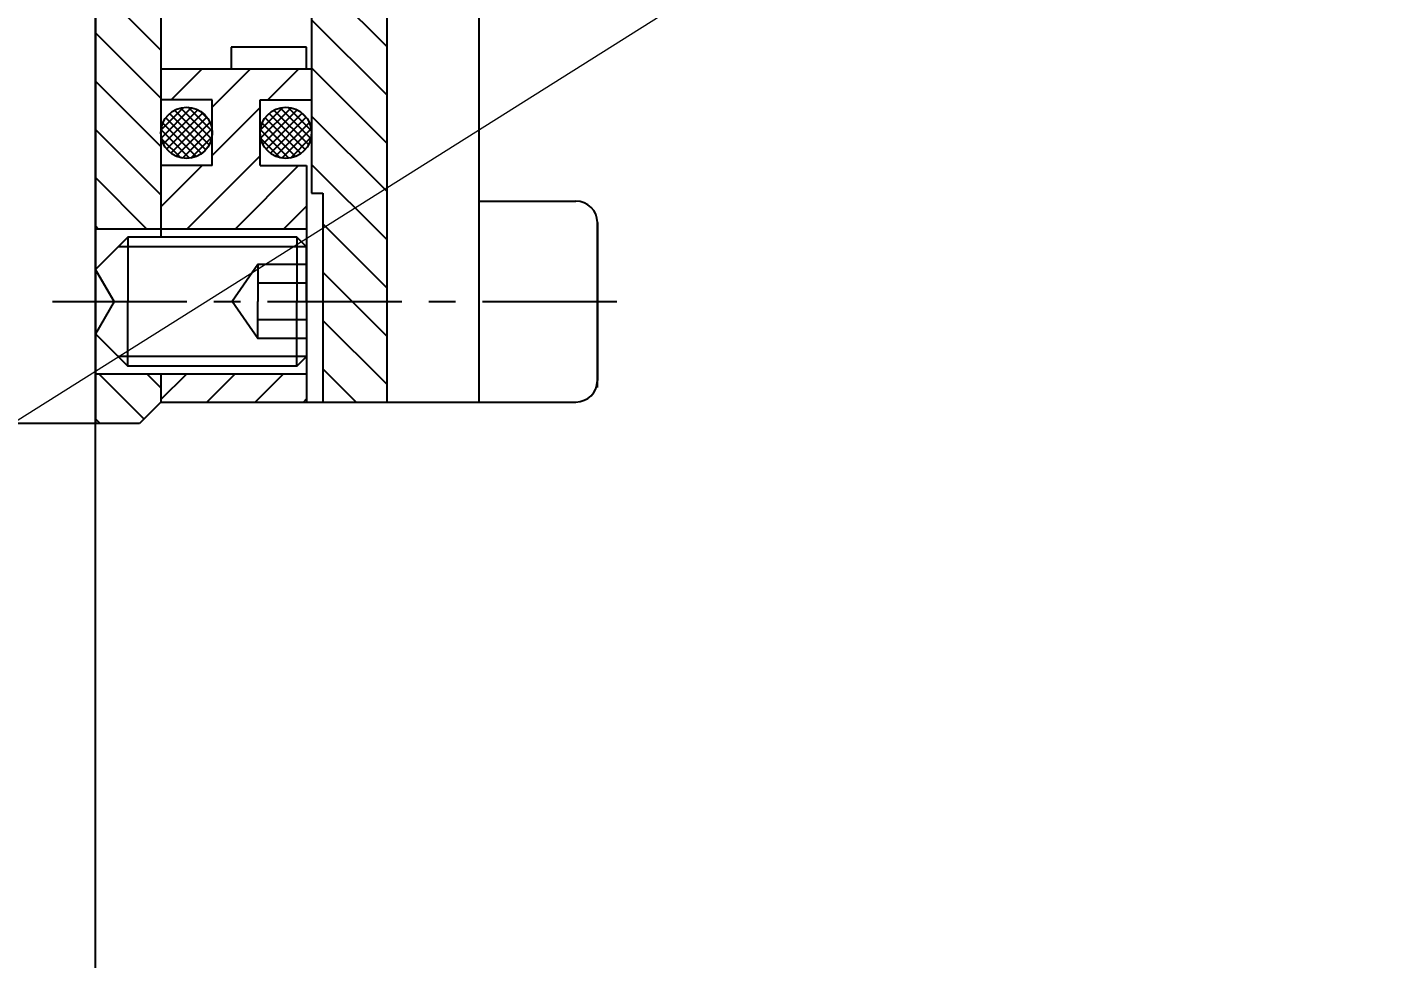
# Model space of a CAD drawing. Header units: inches. Extents: x -375 to 8535, y -477 to 12465.
# Drawn here: x 1673.5 to 1736.8, y 8046.2 to 8089.6 of the extents above; entities that cross this region are included whole.
import ezdxf

# ---------------------------------------------------------------- set-up
doc = ezdxf.new("R2010")
doc.units = ezdxf.units.IN
doc.header["$LTSCALE"] = 5
doc.linetypes.add('CENTER', pattern=[2, 1.25, -0.25, 0.25, -0.25])
for name, color, linetype in [('1轮廓实线层', 7, 'Continuous'), ('3中心线层', 1, 'CENTER'), ('5剖面线层', 2, 'Continuous')]:
    doc.layers.add(name, color=color, linetype=linetype)
doc.layers.add('图层4', color=3, linetype='Continuous', lineweight=13)
doc.styles.add('HC_TEXTSTYLE', font='isocp', dxfattribs={"width": 0.667, "bigfont": 'hzfs'})
doc.styles.add('PC_TEXTSTYLE', font='isocp.shx', dxfattribs={"width": 0.8, "bigfont": 'hzfs.shx'})
doc.dimstyles.new('TH_GBDIM', dxfattribs={"dimscale": 15, "dimtxt": 3, "dimasz": 2.5, "dimexe": 1.25, "dimexo": 0, "dimgap": 0.8, "dimtad": 1, "dimdec": 0, "dimzin": 0, "dimdsep": 46, "dimtxsty": 'PC_TEXTSTYLE', "dimcen": 2.5, "dimclrd": 256, "dimclre": 256, "dimclrt": 3, "dimadec": 0, "dimazin": 0, "dimtfac": 0.714286, "dimtdec": 0, "dimtmove": 0, "dimatfit": 3, "dimfxl": 0, "dimtzin": 0, "dimlwd": -1, "dimlwe": -1, "dimarcsym": 0})

# ---------------------------------------------------------------- blocks, each defined once
blk = doc.blocks.new('*D1726')
at = {"layer": '1轮廓实线层', "color": 3}
for p, q in [((1314.198, 8127.39), (1314.198, 8003.718)), ((1824.198, 8127.39), (1824.198, 8003.718)), ((1786.698, 8022.468), (1351.698, 8022.468))]:
    blk.add_line(p, q, dxfattribs=at)
for points in [[(1351.698, 8028.718), (1351.698, 8016.218), (1314.198, 8022.468)], [(1786.698, 8016.218), (1786.698, 8028.718), (1824.198, 8022.468)]]:
    blk.add_solid(points, dxfattribs=at)
at = {"layer": 'Defpoints', "color": 0}
for p in [(1314.198, 8127.39), (1824.198, 8127.39), (1314.198, 8022.468)]:
    blk.add_point(p, dxfattribs=at)
at = {"layer": '1轮廓实线层', "color": 3, "insert": (1431.04, 8056.968), "char_height": 45, "attachment_point": 5, "style": 'PC_TEXTSTYLE'}
blk.add_mtext('510', dxfattribs=at)
blk = doc.blocks.new('55-CD')
at = {"layer": '5剖面线层'}
h = blk.add_hatch(dxfattribs=at)
h.set_pattern_fill('ANSI31', color=256, scale=0.5, angle=90, style=0)
h.paths.add_polyline_path([(-13844.693, 2870.459), (-13844.693, 2888.971, -0.414214), (-13845.193, 2889.471), (-13845.193, 2924.091, -0.414214), (-13844.693, 2924.591), (-13844.693, 2946.261), (-13847.112, 2946.261, -0.414214), (-13848.112, 2947.261), (-13848.112, 2948.432), (-13848.112, 2949.602, -0.414214), (-13847.112, 2950.602), (-13844.693, 2950.602), (-13844.693, 2952.152), (-13849.098, 2952.152), (-13850.098, 2951.152), (-13850.098, 2950.102), (-13850.098, 2945.058), (-13850.098, 2941.13), (-13849.539, 2941.13), (-13846.974, 2941.13), (-13846.974, 2933.597), (-13846.974, 2930.09), (-13846.974, 2929.183), (-13846.974, 2927.883), (-13846.974, 2900.857), (-13847.737, 2900.094), (-13847.737, 2877.896), (-13847.737, 2876.465), (-13847.737, 2874.938), (-13847.737, 2873.411), (-13847.737, 2870.459)])
h.paths.add_polyline_path([(-13786.649, 2870.459), (-13786.649, 2873.411), (-13786.649, 2874.938), (-13786.649, 2876.465), (-13786.649, 2877.896), (-13786.649, 2900.094), (-13787.412, 2900.857), (-13787.412, 2927.883), (-13787.412, 2929.183), (-13787.412, 2930.09), (-13787.412, 2933.597), (-13787.412, 2941.13), (-13784.847, 2941.13), (-13784.288, 2941.13), (-13784.288, 2945.058), (-13784.288, 2950.102), (-13784.288, 2951.152), (-13785.288, 2952.152), (-13789.693, 2952.152), (-13789.693, 2950.602), (-13787.274, 2950.602, -0.414214), (-13786.274, 2949.602), (-13786.274, 2948.432), (-13786.274, 2947.261, -0.414214), (-13787.274, 2946.261), (-13789.693, 2946.261), (-13789.693, 2924.591, -0.414214), (-13789.193, 2924.091), (-13789.193, 2889.471, -0.414214), (-13789.693, 2888.971), (-13789.693, 2870.459)])
h.paths.add_polyline_path([(-13786.649, 2863.706), (-13789.693, 2863.706), (-13789.693, 2861.407), (-13787.649, 2861.407), (-13786.649, 2862.407)])
h.paths.add_polyline_path([(-13847.737, 2862.407), (-13846.737, 2861.407), (-13844.693, 2861.407), (-13844.693, 2863.706), (-13847.737, 2863.706)])
h = blk.add_hatch(dxfattribs=at)
h.set_pattern_fill('ANSI31', color=256, scale=0.5, angle=90, style=0)
h.set_pattern_definition([(135, (5799.4296, -2829.7719), (-1.12253202, -1.12253202), [])])
h.paths.add_polyline_path([(-13779.646, 2874.938), (-13779.646, 2872.12), (-13779.117, 2872.12), (-13779.117, 2867.082), (-13776.149, 2867.082), (-13776.149, 2881.087), (-13777.376, 2882.314), (-13777.376, 2884.573), (-13778.03, 2885.566), (-13779.646, 2885.566), (-13779.646, 2882.284), (-13785.22, 2882.284), (-13785.22, 2880.722), (-13779.646, 2880.722), (-13779.646, 2877.896), (-13779.646, 2876.465)])
h.paths.add_polyline_path([(-13779.892, 2867.084), (-13779.882, 2867.084), (-13779.882, 2867.082), (-13779.892, 2867.082)], flags=24)
h.paths.add_polyline_path([(-13779.117, 2867.082), (-13779.117, 2862.407), (-13776.149, 2862.407), (-13776.149, 2867.082)])
h = blk.add_hatch(dxfattribs=at)
h.set_pattern_fill('ANSI31', color=256, scale=0.5, style=0)
h.set_pattern_definition([(45, (5799.4296, -2829.7719), (-1.12253202, 1.12253202), [])])
h.paths.add_polyline_path([(-13786.649, 2870.459), (-13779.882, 2870.459), (-13779.882, 2873.411), (-13782.031, 2873.411), (-13782.031, 2874.938), (-13782.031, 2876.465), (-13779.646, 2876.465), (-13779.646, 2877.896), (-13779.887, 2877.896), (-13783.385, 2877.896), (-13786.649, 2877.896), (-13786.649, 2876.465), (-13784.265, 2876.465), (-13784.265, 2874.938), (-13784.265, 2873.411), (-13786.649, 2873.411)])
h.paths.add_polyline_path([(-13779.882, 2863.706), (-13786.649, 2863.706), (-13786.649, 2862.407), (-13779.882, 2862.407)])
h = blk.add_hatch(dxfattribs=at)
h.set_pattern_fill('ANSI37', color=256, scale=0.0859, angle=180, style=0)
h.set_pattern_definition([(225, (5799.42965, -2829.7719), (0.1928510002, -0.1928510002), []), (315, (5799.42965, -2829.7719), (0.1928510002, 0.1928510002), [])])
h.paths.add_polyline_path([(-13852.355, 2874.938, 1), (-13854.74, 2874.938, 1)])
h.paths.add_polyline_path([(-13850.121, 2874.938, 1), (-13847.737, 2874.938, 1)])
h.paths.add_polyline_path([(-13786.649, 2874.938, 1), (-13784.265, 2874.938, 1)])
h.paths.add_polyline_path([(-13782.031, 2874.938, 1), (-13779.646, 2874.938, 1)])
for p, q in [((-13786.649, 2900.094), (-13786.649, 2870.082)), ((-13771.857, 2893.595), (-13771.857, 2862.407)), ((-13776.149, 2890.725), (-13776.149, 2862.407)), ((-13789.693, 2888.971), (-13789.693, 2861.407)), ((-13779.646, 2880.722), (-13779.646, 2872.12)), ((-13779.887, 2878.924), (-13783.385, 2878.924)), ((-13783.385, 2878.924), (-13783.385, 2877.896)), ((-13779.887, 2877.896), (-13779.887, 2878.924)), ((-13779.646, 2877.896), (-13786.649, 2877.896)), ((-13784.265, 2876.465), (-13786.649, 2876.465)), ((-13784.265, 2873.411), (-13784.265, 2876.465)), ((-13782.031, 2873.411), (-13782.031, 2876.465)), ((-13782.031, 2876.465), (-13779.646, 2876.465)), ((-13784.265, 2873.411), (-13786.649, 2873.411)), ((-13782.031, 2873.411), (-13779.882, 2873.411)), ((-13779.882, 2873.411), (-13779.882, 2862.407)), ((-13779.646, 2872.12), (-13779.117, 2872.12)), ((-13779.117, 2872.12), (-13779.117, 2862.407)), ((-13771.857, 2871.757), (-13767.351, 2871.757)), ((-13779.882, 2870.459), (-13789.693, 2870.459)), ((-13766.351, 2870.757), (-13766.351, 2863.407)), ((-13766.351, 2863.084), (-13766.351, 2870.757)), ((-13788.827, 2867.082), (-13789.693, 2868.582)), ((-13788.827, 2867.082), (-13789.693, 2865.582)), ((-13779.882, 2863.706), (-13789.693, 2863.706)), ((-13786.649, 2863.706), (-13786.649, 2862.407)), ((-13786.649, 2862.407), (-13787.649, 2861.407)), ((-13786.649, 2862.407), (-13767.351, 2862.407)), ((-13787.649, 2861.407), (-13817.193, 2861.407))]:
    blk.add_line(p, q)
for points in [[(-13788.193, 2870.082), (-13789.693, 2868.582), (-13789.693, 2867.082)], [(-13780.332, 2870.082), (-13788.193, 2870.082), (-13788.193, 2867.082)], [(-13779.882, 2867.082), (-13779.882, 2869.632), (-13780.332, 2870.082), (-13780.332, 2867.082)], [(-13779.882, 2869.632), (-13788.643, 2869.632)], [(-13782.142, 2868.802), (-13783.335, 2867.082)], [(-13779.882, 2868.802), (-13782.142, 2868.802), (-13782.142, 2867.936)], [(-13779.882, 2867.936), (-13782.142, 2867.936), (-13782.142, 2867.082)], [(-13788.193, 2864.082), (-13789.693, 2865.582), (-13789.693, 2867.082)], [(-13780.332, 2864.082), (-13788.193, 2864.082), (-13788.193, 2867.082)], [(-13782.142, 2865.362), (-13783.335, 2867.082)], [(-13779.882, 2866.228), (-13782.142, 2866.228), (-13782.142, 2867.082)], [(-13779.882, 2867.082), (-13779.882, 2864.532), (-13780.332, 2864.082), (-13780.332, 2867.082)], [(-13779.882, 2865.362), (-13782.142, 2865.362), (-13782.142, 2866.228)], [(-13779.882, 2864.532), (-13788.643, 2864.532)]]:
    blk.add_lwpolyline(points)
for centre in [(-13785.457, 2874.938), (-13780.839, 2874.938)]:
    blk.add_circle(centre, 1.192)
for centre, start, end in [((-13767.351, 2870.757), 0, 90), ((-13767.351, 2863.407), 270, 0)]:
    blk.add_arc(centre, 1, start, end)
at = {"layer": '3中心线层'}
blk.add_line((-13791.693, 2867.082), (-13764.421, 2867.082), dxfattribs=at)
at = {"style": 'HC_TEXTSTYLE'}
blk.add_text('HC_SUPERPART', height=0.001, dxfattribs=at).set_placement((-13779.892, 2867.082))

msp = doc.modelspace()

# ---------------------------------------------------------------- hatches: boundary and pattern name
at = {"layer": '5剖面线层'}
h = msp.add_hatch(dxfattribs=at)
h.set_pattern_fill('ANSI31', color=256, scale=2.5, style=0)
h.set_pattern_definition([(45, (-22.1376, 1186.929), (-5.61266, 5.61266), [])])
h.paths.add_polyline_path([(1571.698, 8270.07), (1566.698, 8270.07), (1566.698, 8264.07), (1571.698, 8264.07)])
h.paths.add_polyline_path([(1566.698, 8218.07), (1571.698, 8218.07), (1571.698, 8226.07), (1566.698, 8226.07)])
h.paths.add_polyline_path([(1726.698, 8226.07), (1726.698, 8218.07), (1731.698, 8218.07), (1731.698, 8226.07)])
edge = h.paths.add_edge_path()
edge.add_line((1726.698, 8264.07), (1731.698, 8264.07))
edge.add_line((1731.698, 8264.07), (1731.698, 8270.07))
edge.add_line((1731.698, 8270.07), (1726.698, 8270.07))
edge.add_line((1726.698, 8270.07), (1726.698, 8264.07))
edge.add_spline(control_points=[(1726.698, 8264.07), (1726.698, 8264.07), (1726.698, 8264.07), (1726.698, 8264.07)], knot_values=[0.999752, 0.999752, 0.999752, 0.999752, 1, 1, 1, 1], degree=3, periodic=0)
h.paths.add_polyline_path([(1604.198, 8349.433), (1694.198, 8349.433), (1694.198, 8277.433), (1604.198, 8277.433)], flags=24)
h.paths.add_polyline_path([(1611.888, 8076.831), (1611.898, 8076.831), (1611.898, 8076.829), (1611.888, 8076.829)], flags=24)
h.paths.add_polyline_path([(1615.766, 8117.878), (1615.766, 8117.867), (1615.765, 8117.867), (1615.765, 8117.878)], flags=24)
h.paths.add_polyline_path([(1686.499, 8076.831), (1686.51, 8076.831), (1686.51, 8076.829), (1686.499, 8076.829)], flags=24)
h.paths.add_polyline_path([(1682.632, 8117.878), (1682.632, 8117.867), (1682.63, 8117.867), (1682.63, 8117.878)], flags=24)
h.paths.add_polyline_path([(1496.698, 8186.07), (1496.698, 8186.08), (1496.7, 8186.08), (1496.7, 8186.07)], flags=24)
h.paths.add_polyline_path([(1712.198, 8108.07), (1712.198, 8108.08), (1712.2, 8108.08), (1712.2, 8108.07)], flags=24)
h.paths.add_polyline_path([(1584.197, 8104.342), (1584.197, 8104.352), (1584.199, 8104.352), (1584.199, 8104.342)], flags=24)
h.paths.add_polyline_path([(1400.478, 8172.019), (1464.58, 8172.019), (1464.58, 8100.019), (1400.478, 8100.019)], flags=24)
h.paths.add_polyline_path([(1776.318, 8405.718), (1872.078, 8405.718), (1872.078, 8333.718), (1776.318, 8333.718)], flags=24)

# ---------------------------------------------------------------- linework, layer by layer
msp.add_line((1676.698, 8038.536), (1676.698, 8211.57))
at = {"layer": '图层4'}
msp.add_line((1799.198, 8150.738), (547.802, 7362.488), dxfattribs=at)

# ---------------------------------------------------------------- block references
at = {"layer": '1轮廓实线层', "ltscale": 0.5}
msp.add_blockref('55-CD', (15466.391, 5209.747), dxfattribs=at)

# ---------------------------------------------------------------- dimensions: what is measured, and where the dimension line sits
at = {"layer": '1轮廓实线层'}
dim = msp.add_linear_dim(base=(1314.198, 8022.468), p1=(1824.198, 8127.39), p2=(1314.198, 8127.39), text='510', dimstyle='TH_GBDIM', override={"dimclrd": 3, "dimclre": 3}, dxfattribs=at)
dim.commit()
dim.dimension.update_dxf_attribs({"geometry": '*D1726', "text_midpoint": (1431.04, 8022.468), "dimtype": 160})

doc.saveas('drawing.dxf')
